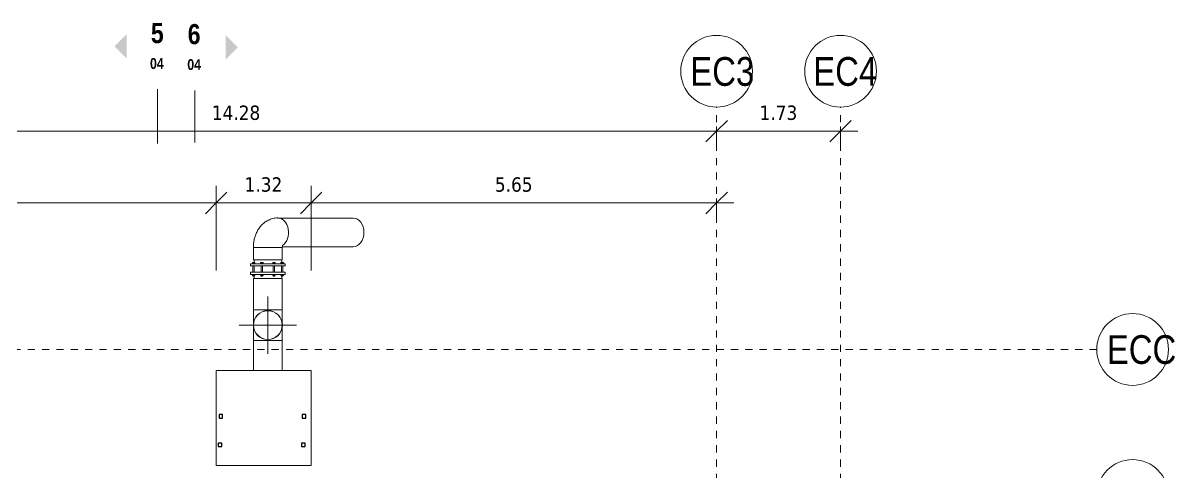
# Model space of a CAD drawing. Header units: metres. Extents: x 118 to 451, y -76 to 55.
# Drawn here: x 269.81 to 285.87, y -15.13 to -8.88 of the extents above; entities that cross this region are included whole.
import ezdxf

# ---------------------------------------------------------------- set-up
doc = ezdxf.new("R2010")
doc.units = ezdxf.units.M
doc.linetypes.add('Grid Line', pattern=[0.022225, 0.0127, -0.003175, 0.003175, -0.003175])
for name, color, linetype, lineweight in [('A-ANNO-DIMS', 7, 'Continuous', 9), ('A-ANNO-DIMS-100', 7, 'Continuous', 9), ('A-FLOR', 7, 'Continuous', 9), ('A-GENM', 7, 'Continuous', 9), ('G-ANNO-SYMB', 7, 'Continuous', 9), ('P-PIPE', 7, 'Continuous', 9), ('P-PIPE-CNTR', 7, 'Continuous', 9), ('S-GRID', 7, 'Continuous', 9), ('S-GRID-IDEN', 7, 'Continuous', 9)]:
    doc.layers.add(name, color=color, linetype=linetype, lineweight=lineweight)
doc.styles.add('Saira Condensed', font='SairaCondensed-Regular.ttf', dxfattribs={"height": 0.4})
doc.styles.add('Saira Condensed_B', font='', dxfattribs={"height": 0.15})
doc.styles.add('Saira Condensed_B_1', font='', dxfattribs={"height": 0.28})
doc.styles.add('Tahoma', font='tahoma.ttf', dxfattribs={"height": 0.2})
doc.styles.get('Saira Condensed_B').set_extended_font_data('Saira Condensed', bold=True)
doc.styles.get('Saira Condensed_B_1').set_extended_font_data('Saira Condensed', bold=True)
doc.dimstyles.new('R_Tahoma_2_0', dxfattribs={"dimscale": 0.3048, "dimtxt": 0.208804, "dimasz": 0.984252, "dimexe": 0.787402, "dimexo": 0.492126, "dimgap": 0.328084, "dimtad": 1, "dimrnd": 0.01, "dimzin": 0, "dimdsep": 46, "dimtxsty": 'Tahoma', "dimblk1": 'OBLIQUE', "dimblk2": 'OBLIQUE', "dimsah": 1, "dimcen": 0.09, "dimdle": 0.787402, "dimazin": 2, "dimtfac": 1, "dimtdec": 4, "dimtix": 1, "dimtmove": 0, "dimatfit": 3, "dimfxl": 1, "dimtvp": 1, "dimtolj": 1, "dimtzin": 0, "dimarcsym": 2})
doc.dimstyles.new('R_Tahoma_2_0_1', dxfattribs={"dimscale": 0.3048, "dimtxt": 0.208804, "dimasz": 0.984252, "dimexe": 0.787402, "dimexo": 0.492126, "dimgap": 0.328084, "dimtad": 1, "dimrnd": 0.01, "dimzin": 0, "dimdsep": 46, "dimtxsty": 'Tahoma', "dimblk1": 'OBLIQUE', "dimblk2": 'OBLIQUE', "dimsah": 1, "dimcen": 0.09, "dimdle": 0.787402, "dimazin": 2, "dimtfac": 1, "dimtdec": 4, "dimtix": 1, "dimtmove": 2, "dimatfit": 3, "dimfxl": 1, "dimtvp": 1, "dimtolj": 1, "dimtzin": 0, "dimarcsym": 2})

# ---------------------------------------------------------------- blocks, each defined once
blk = doc.blocks.new('Valvula con brida - Estandar-02 - Valvula con brida Sin Manilla-1724412-Nivel Base-EC')
at = {"layer": 'P-PIPE', "color": 253, "true_color": 0xaaaaaa}
for p, q in [((-0.243, 0.075), (-0.243, 0.045)), ((-0.243, 0.075), (0.242, 0.075)), ((-0.243, 0.045), (0.242, 0.045)), ((-0.22, 0.077), (-0.22, 0.075)), ((-0.18, 0.077), (-0.22, 0.077)), ((-0.217, 0.077), (-0.22, 0.077)), ((-0.219, 0.077), (-0.219, 0.075)), ((-0.217, 0.077), (-0.219, 0.077)), ((-0.217, 0.077), (-0.219, 0.077)), ((-0.216, 0.09), (-0.209, 0.09)), ((-0.216, 0.09), (-0.216, 0.077)), ((-0.21, 0.097), (-0.21, 0.077)), ((-0.196, 0.097), (-0.21, 0.097)), ((-0.21, 0.045), (-0.21, -0.045)), ((-0.209, 0.09), (-0.19, 0.09)), ((-0.209, 0.09), (-0.209, 0.077)), ((-0.19, 0.097), (-0.196, 0.097)), ((-0.193, 0.13), (-0.193, 0.097)), ((-0.19, 0.077), (-0.19, 0.097)), ((-0.19, 0.09), (-0.183, 0.09)), ((-0.19, 0.077), (-0.19, 0.09)), ((-0.19, -0.045), (-0.19, 0.045)), ((-0.183, 0.09), (-0.183, 0.077)), ((-0.18, 0.077), (-0.182, 0.077)), ((-0.18, 0.075), (-0.18, 0.077)), ((-0.104, 0.077), (-0.104, 0.075)), ((-0.064, 0.077), (-0.104, 0.077)), ((-0.102, 0.077), (-0.104, 0.077)), ((-0.101, 0.09), (-0.094, 0.09)), ((-0.101, 0.09), (-0.101, 0.077)), ((-0.094, 0.097), (-0.094, 0.09)), ((-0.075, 0.097), (-0.094, 0.097)), ((-0.094, 0.09), (-0.075, 0.09)), ((-0.094, 0.09), (-0.094, 0.077)), ((-0.094, 0.045), (-0.094, -0.045)), ((-0.074, 0.097), (-0.075, 0.097)), ((-0.075, 0.09), (-0.068, 0.09)), ((-0.075, 0.077), (-0.075, 0.09)), ((-0.074, 0.09), (-0.074, 0.097)), ((-0.074, -0.045), (-0.074, 0.045)), ((-0.068, 0.09), (-0.068, 0.077)), ((-0.064, 0.077), (-0.067, 0.077)), ((-0.064, 0.075), (-0.064, 0.077)), ((0.064, 0.077), (0.064, 0.075)), ((0.104, 0.077), (0.064, 0.077)), ((0.067, 0.077), (0.064, 0.077)), ((0.067, 0.09), (0.075, 0.09)), ((0.067, 0.09), (0.067, 0.077)), ((0.074, 0.097), (0.074, 0.09)), ((0.075, 0.097), (0.074, 0.097)), ((0.074, 0.045), (0.074, -0.045)), ((0.094, 0.097), (0.075, 0.097)), ((0.075, 0.09), (0.094, 0.09)), ((0.075, 0.09), (0.075, 0.077)), ((0.094, 0.09), (0.094, 0.097)), ((0.094, 0.09), (0.101, 0.09)), ((0.094, 0.077), (0.094, 0.09)), ((0.094, -0.045), (0.094, 0.045)), ((0.101, 0.09), (0.101, 0.077)), ((0.104, 0.077), (0.102, 0.077)), ((0.104, 0.075), (0.104, 0.077)), ((0.18, 0.077), (0.18, 0.075)), ((0.22, 0.077), (0.18, 0.077)), ((0.182, 0.077), (0.18, 0.077)), ((0.183, 0.09), (0.19, 0.09)), ((0.183, 0.09), (0.183, 0.077)), ((0.19, 0.097), (0.19, 0.077)), ((0.196, 0.097), (0.19, 0.097)), ((0.19, 0.09), (0.209, 0.09)), ((0.19, 0.09), (0.19, 0.077)), ((0.19, 0.045), (0.19, -0.045)), ((0.192, 0.097), (0.192, 0.13)), ((0.21, 0.097), (0.196, 0.097)), ((0.209, 0.09), (0.216, 0.09)), ((0.209, 0.077), (0.209, 0.09)), ((0.21, 0.077), (0.21, 0.097)), ((0.21, -0.045), (0.21, 0.045)), ((0.216, 0.09), (0.216, 0.077)), ((0.219, 0.077), (0.217, 0.077)), ((0.219, 0.077), (0.217, 0.077)), ((0.22, 0.077), (0.217, 0.077)), ((0.219, 0.075), (0.219, 0.077)), ((0.22, 0.075), (0.22, 0.077)), ((0.242, 0.045), (0.242, 0.075)), ((-0.243, -0.045), (-0.243, -0.075)), ((-0.243, -0.045), (0.242, -0.045)), ((-0.243, -0.075), (0.242, -0.075)), ((-0.22, -0.075), (-0.22, -0.077)), ((-0.22, -0.077), (-0.217, -0.077)), ((-0.22, -0.077), (-0.18, -0.077)), ((-0.219, -0.075), (-0.219, -0.077)), ((-0.219, -0.077), (-0.217, -0.077)), ((-0.219, -0.077), (-0.217, -0.077)), ((-0.216, -0.077), (-0.216, -0.09)), ((-0.209, -0.09), (-0.216, -0.09)), ((-0.21, -0.077), (-0.21, -0.093)), ((-0.21, -0.093), (-0.196, -0.093)), ((-0.209, -0.077), (-0.209, -0.09)), ((-0.19, -0.09), (-0.209, -0.09)), ((-0.196, -0.093), (-0.19, -0.093)), ((-0.193, -0.093), (-0.193, -0.13)), ((-0.19, -0.09), (-0.19, -0.077)), ((-0.19, -0.093), (-0.19, -0.077)), ((-0.183, -0.09), (-0.19, -0.09)), ((-0.183, -0.077), (-0.183, -0.09)), ((-0.182, -0.077), (-0.18, -0.077)), ((-0.18, -0.077), (-0.18, -0.075)), ((-0.104, -0.075), (-0.104, -0.077)), ((-0.104, -0.077), (-0.102, -0.077)), ((-0.104, -0.077), (-0.064, -0.077)), ((-0.101, -0.077), (-0.101, -0.09)), ((-0.094, -0.09), (-0.101, -0.09)), ((-0.094, -0.077), (-0.094, -0.09)), ((-0.075, -0.09), (-0.094, -0.09)), ((-0.094, -0.09), (-0.094, -0.093)), ((-0.094, -0.093), (-0.075, -0.093)), ((-0.075, -0.09), (-0.075, -0.077)), ((-0.068, -0.09), (-0.075, -0.09)), ((-0.075, -0.093), (-0.074, -0.093)), ((-0.074, -0.093), (-0.074, -0.09)), ((-0.068, -0.077), (-0.068, -0.09)), ((-0.067, -0.077), (-0.064, -0.077)), ((-0.064, -0.077), (-0.064, -0.075)), ((0.064, -0.075), (0.064, -0.077)), ((0.064, -0.077), (0.067, -0.077)), ((0.064, -0.077), (0.104, -0.077)), ((0.067, -0.077), (0.067, -0.09)), ((0.075, -0.09), (0.067, -0.09)), ((0.074, -0.09), (0.074, -0.093)), ((0.074, -0.093), (0.075, -0.093)), ((0.075, -0.077), (0.075, -0.09)), ((0.094, -0.09), (0.075, -0.09)), ((0.075, -0.093), (0.094, -0.093)), ((0.094, -0.09), (0.094, -0.077)), ((0.101, -0.09), (0.094, -0.09)), ((0.094, -0.093), (0.094, -0.09)), ((0.101, -0.077), (0.101, -0.09)), ((0.102, -0.077), (0.104, -0.077)), ((0.104, -0.077), (0.104, -0.075)), ((0.18, -0.075), (0.18, -0.077)), ((0.18, -0.077), (0.182, -0.077)), ((0.18, -0.077), (0.22, -0.077)), ((0.183, -0.077), (0.183, -0.09)), ((0.19, -0.09), (0.183, -0.09)), ((0.19, -0.077), (0.19, -0.09)), ((0.19, -0.077), (0.19, -0.093)), ((0.209, -0.09), (0.19, -0.09)), ((0.19, -0.093), (0.196, -0.093)), ((0.192, -0.13), (0.192, -0.093)), ((0.196, -0.093), (0.21, -0.093)), ((0.209, -0.09), (0.209, -0.077)), ((0.216, -0.09), (0.209, -0.09)), ((0.21, -0.093), (0.21, -0.077)), ((0.216, -0.077), (0.216, -0.09)), ((0.217, -0.077), (0.219, -0.077)), ((0.217, -0.077), (0.219, -0.077)), ((0.217, -0.077), (0.22, -0.077)), ((0.219, -0.077), (0.219, -0.075)), ((0.22, -0.077), (0.22, -0.075)), ((0.242, -0.075), (0.242, -0.045))]:
    blk.add_line(p, q, dxfattribs=at)
blk = doc.blocks.new('Elbow - Generic - Standard-1697983-Nivel Base-EC')
at = {"layer": 'P-PIPE', "color": 253, "true_color": 0xaaaaaa}
for p, q in [((25.143, -12.003), (25.148, -12.003)), ((25.148, -12.003), (25.21, -12.003)), ((25.21, -12.003), (25.541, -12.003)), ((25.542, -12.003), (25.546, -12.003))]:
    blk.add_line(p, q, dxfattribs=at)
at = {"layer": 'P-PIPE', "color": 253, "true_color": 0xaaaaaa, "flags": 128}
for points in [[(25.484, -11.593), (25.466, -11.594), (25.449, -11.595), (25.432, -11.598), (25.414, -11.602), (25.398, -11.606), (25.382, -11.612), (25.366, -11.618), (25.351, -11.625), (25.336, -11.633), (25.322, -11.641), (25.309, -11.65), (25.296, -11.659), (25.284, -11.669), (25.272, -11.68), (25.261, -11.69), (25.251, -11.701), (25.241, -11.713), (25.232, -11.724), (25.223, -11.736), (25.215, -11.748), (25.207, -11.76), (25.2, -11.773), (25.194, -11.785), (25.187, -11.798), (25.182, -11.811), (25.176, -11.824), (25.171, -11.837), (25.167, -11.85), (25.163, -11.863), (25.159, -11.877), (25.156, -11.89), (25.153, -11.904), (25.15, -11.917), (25.148, -11.931), (25.147, -11.944), (25.145, -11.958), (25.144, -11.972), (25.143, -11.985), (25.143, -11.999), (25.143, -12.003)], [(25.553, -11.968), (25.553, -11.968), (25.553, -11.968), (25.553, -11.969), (25.552, -11.97), (25.552, -11.971), (25.551, -11.972), (25.551, -11.974), (25.55, -11.976), (25.549, -11.978), (25.549, -11.98), (25.548, -11.982), (25.548, -11.985), (25.547, -11.987), (25.547, -11.99), (25.547, -11.993), (25.547, -11.996), (25.546, -11.999), (25.546, -12.001), (25.546, -12.003)]]:
    blk.add_lwpolyline(points, dxfattribs=at)
at = {"layer": 'P-PIPE', "color": 253, "true_color": 0xaaaaaa}
blk.add_ellipse((25.484, -11.795), major_axis=(0, 0.202), ratio=0.743145, start_param=3.601698, end_param=6.283185, dxfattribs=at)
blk = doc.blocks.new('M_Soporte Envase - M_Soporte Envase-1734466-Nivel Base-EC')
at = {"layer": 'A-GENM', "lineweight": 25}
for p, q in [((-0.607, 0.025), (-0.607, -0.025)), ((-0.555, 0.025), (-0.607, 0.025)), ((-0.555, -0.025), (-0.555, 0.025)), ((0.607, 0.025), (0.555, 0.025)), ((0.555, 0.025), (0.555, -0.025)), ((0.607, -0.025), (0.607, 0.025)), ((-0.607, -0.025), (-0.555, -0.025)), ((0.555, -0.025), (0.607, -0.025))]:
    blk.add_line(p, q, dxfattribs=at)
blk = doc.blocks.new('M_Soporte Tuberia Envase - M_Soporte Tuberia Envase-1737303-Nivel Base-EC')
at = {"layer": 'A-GENM', "lineweight": 25}
for p, q in [((-0.48, 0.025), (-0.53, 0.025)), ((-0.53, 0.025), (-0.53, -0.025)), ((-0.48, -0.025), (-0.48, 0.025)), ((0.68, 0.025), (0.63, 0.025)), ((0.63, 0.025), (0.63, -0.025)), ((0.68, -0.025), (0.68, 0.025)), ((-0.53, -0.025), (-0.48, -0.025)), ((0.63, -0.025), (0.68, -0.025))]:
    blk.add_line(p, q, dxfattribs=at)
blk = doc.blocks.new('Grid - 5mm-1144975-Nivel Base-EC')
at = {"layer": 'S-GRID-IDEN', "color": 253, "true_color": 0xaaaaaa}
blk.add_circle((0, 0), 0.005, dxfattribs=at)
blk = doc.blocks.new('DIMBLOCK3-Nivel Base-EC')
at = {"layer": 'A-ANNO-DIMS-100', "lineweight": 35}
for p, q in [((265.193, -10.384), (265.343, -10.234)), ((279.477, -10.384), (279.627, -10.234)), ((265.193, -10.384), (265.043, -10.534)), ((279.477, -10.384), (279.327, -10.534))]:
    blk.add_line(p, q, dxfattribs=at)
at = {"layer": 'A-ANNO-DIMS-100'}
for p, q in [((265.193, -10.384), (265.193, -10.322)), ((265.193, -10.384), (279.477, -10.384)), ((265.193, -10.384), (265.193, -10.624)), ((279.477, -10.384), (279.477, -10.322)), ((279.477, -10.384), (279.477, -10.624))]:
    blk.add_line(p, q, dxfattribs=at)
at = {"layer": 'A-ANNO-DIMS-100', "color": 0, "insert": (272.441, -10.028), "char_height": 0.2, "width": 0.81533, "attachment_point": 1, "line_spacing_factor": 0.994306, "style": 'Tahoma'}
blk.add_mtext('14.28', dxfattribs=at)
blk = doc.blocks.new('_Oblique')
at = {"color": 0, "linetype": 'ByBlock', "lineweight": -2}
blk.add_line((-0.5, -0.5), (0.5, 0.5), dxfattribs=at)
blk = doc.blocks.new('DIMBLOCK4-Nivel Base-EC')
at = {"layer": 'A-ANNO-DIMS-100', "lineweight": 35}
for p, q in [((279.477, -10.384), (279.627, -10.234)), ((281.204, -10.384), (281.354, -10.234)), ((279.477, -10.384), (279.327, -10.534)), ((281.204, -10.384), (281.054, -10.534))]:
    blk.add_line(p, q, dxfattribs=at)
at = {"layer": 'A-ANNO-DIMS-100'}
for p, q in [((279.477, -10.384), (279.477, -10.322)), ((279.477, -10.384), (281.444, -10.384)), ((279.477, -10.384), (279.477, -10.624)), ((281.204, -10.384), (281.204, -10.322)), ((281.204, -10.384), (281.204, -10.624))]:
    blk.add_line(p, q, dxfattribs=at)
at = {"layer": 'A-ANNO-DIMS-100', "color": 0, "insert": (280.076, -10.028), "char_height": 0.2, "width": 0.63636, "attachment_point": 1, "line_spacing_factor": 0.994306, "style": 'Tahoma'}
blk.add_mtext('1.73', dxfattribs=at)
blk = doc.blocks.new('DIMBLOCK24-Nivel Base-EC')
at = {"layer": 'A-ANNO-DIMS-100', "lineweight": 35}
for p, q in [((265.193, -11.384), (265.343, -11.234)), ((272.501, -11.384), (272.651, -11.234)), ((265.193, -11.384), (265.043, -11.534)), ((272.501, -11.384), (272.351, -11.534))]:
    blk.add_line(p, q, dxfattribs=at)
at = {"layer": 'A-ANNO-DIMS-100'}
for p, q in [((272.501, -11.384), (272.501, -11.144)), ((264.953, -11.384), (272.501, -11.384)), ((265.193, -11.384), (265.193, -11.322)), ((265.193, -11.384), (265.193, -11.624)), ((272.501, -11.384), (272.501, -12.325))]:
    blk.add_line(p, q, dxfattribs=at)
at = {"layer": 'A-ANNO-DIMS-100', "color": 0, "insert": (268.582, -11.028), "char_height": 0.2, "width": 0.63636, "attachment_point": 1, "line_spacing_factor": 0.994306, "style": 'Tahoma'}
blk.add_mtext('7.31', dxfattribs=at)
blk = doc.blocks.new('DIMBLOCK25-Nivel Base-EC')
at = {"layer": 'A-ANNO-DIMS-100'}
for p, q in [((272.501, -11.384), (272.501, -11.144)), ((273.825, -11.384), (273.825, -11.144)), ((272.501, -11.384), (273.825, -11.384)), ((272.501, -11.384), (272.501, -12.325)), ((273.825, -11.384), (273.825, -12.325))]:
    blk.add_line(p, q, dxfattribs=at)
at = {"layer": 'A-ANNO-DIMS-100', "lineweight": 35}
for p, q in [((272.501, -11.384), (272.651, -11.234)), ((273.825, -11.384), (273.975, -11.234)), ((272.501, -11.384), (272.351, -11.534)), ((273.825, -11.384), (273.675, -11.534))]:
    blk.add_line(p, q, dxfattribs=at)
at = {"layer": 'A-ANNO-DIMS-100', "color": 0, "insert": (272.898, -11.028), "char_height": 0.2, "width": 0.63636, "attachment_point": 1, "line_spacing_factor": 0.994306, "style": 'Tahoma'}
blk.add_mtext('1.32', dxfattribs=at)
blk = doc.blocks.new('DIMBLOCK26-Nivel Base-EC')
at = {"layer": 'A-ANNO-DIMS-100'}
for p, q in [((273.825, -11.384), (273.825, -11.144)), ((273.825, -11.384), (279.717, -11.384)), ((273.825, -11.384), (273.825, -12.325)), ((279.477, -11.384), (279.477, -11.322)), ((279.477, -11.384), (279.477, -11.624))]:
    blk.add_line(p, q, dxfattribs=at)
at = {"layer": 'A-ANNO-DIMS-100', "lineweight": 35}
for p, q in [((273.825, -11.384), (273.975, -11.234)), ((279.477, -11.384), (279.627, -11.234)), ((273.825, -11.384), (273.675, -11.534)), ((279.477, -11.384), (279.327, -11.534))]:
    blk.add_line(p, q, dxfattribs=at)
at = {"layer": 'A-ANNO-DIMS-100', "color": 0, "insert": (276.386, -11.028), "char_height": 0.2, "width": 0.63636, "attachment_point": 1, "line_spacing_factor": 0.994306, "style": 'Tahoma'}
blk.add_mtext('5.65', dxfattribs=at)
blk = doc.blocks.new('Section - Símbolo_Detalle_Plano-1146154-Nivel Base-EC')
at = {"layer": 'G-ANNO-SYMB', "true_color": 0x808080}
blk.add_hatch(color=8, dxfattribs=at).paths.add_polyline_path([(-0.0043, 0.0043), (-0.0077, 0.0043), (-0.006, 0.006)])

msp = doc.modelspace()

# ---------------------------------------------------------------- linework, layer by layer
at = {"layer": 'A-FLOR'}
for p, q in [((273.825, -13.72), (272.501, -13.72)), ((272.501, -13.72), (272.501, -15.043)), ((273.825, -15.043), (273.825, -13.72)), ((272.501, -15.043), (273.825, -15.043))]:
    msp.add_line(p, q, dxfattribs=at)
at = {"layer": 'G-ANNO-SYMB', "lineweight": 18}
for p, q in [((271.685, -10.558), (271.685, -9.802)), ((272.205, -10.541), (272.205, -9.817))]:
    msp.add_line(p, q, dxfattribs=at)
at = {"layer": 'P-PIPE', "color": 253, "true_color": 0xaaaaaa}
for p, q in [((274.413, -11.595), (273.361, -11.595)), ((273.022, -12.003), (273.022, -12.176)), ((273.422, -12.176), (273.422, -12.003)), ((273.423, -11.995), (274.413, -11.995)), ((273.022, -12.176), (273.422, -12.176)), ((273.022, -12.436), (273.022, -12.872)), ((273.422, -12.436), (273.022, -12.436)), ((273.422, -12.872), (273.422, -12.436)), ((273.02, -12.872), (273.02, -13.3)), ((273.025, -12.872), (273.02, -12.872)), ((273.222, -12.872), (273.025, -12.872)), ((273.418, -12.872), (273.222, -12.872)), ((273.423, -12.872), (273.419, -12.872)), ((273.423, -13.3), (273.423, -12.872)), ((273.02, -13.3), (273.025, -13.3)), ((273.022, -13.3), (273.022, -13.72)), ((273.025, -13.3), (273.222, -13.3)), ((273.222, -13.3), (273.418, -13.3)), ((273.419, -13.3), (273.423, -13.3)), ((273.422, -13.72), (273.422, -13.3))]:
    msp.add_line(p, q, dxfattribs=at)
for start, end in [(90, 270), (270, 90)]:
    msp.add_arc((273.222, -13.086), 0.202, start, end, dxfattribs=at)
at = {"layer": 'P-PIPE', "color": 9, "true_color": 0xaad4aa}
for start, end in [(360, 180), (180, 360)]:
    msp.add_arc((273.222, -13.086), 0.2, start, end, dxfattribs=at)
at = {"layer": 'P-PIPE', "color": 253, "true_color": 0xaaaaaa}
for start_param, end_param in [(4.712389, 6.283185), (3.141593, 4.712389)]:
    msp.add_ellipse((274.413, -11.795), major_axis=(0, 0.2), ratio=0.743145, start_param=start_param, end_param=end_param, dxfattribs=at)
at = {"layer": 'P-PIPE-CNTR', "color": 253, "true_color": 0xaaaaaa}
for p, q in [((273.222, -13.486), (273.222, -12.686)), ((272.822, -13.086), (273.622, -13.086))]:
    msp.add_line(p, q, dxfattribs=at)
at = {"layer": 'S-GRID', "color": 253, "linetype": 'Grid Line', "true_color": 0xaaaaaa}
for p, q in [((279.477, -35.66), (279.477, -10.05)), ((281.204, -35.66), (281.204, -10.05)), ((284.775, -13.426), (254.754, -13.426))]:
    msp.add_line(p, q, dxfattribs=at)

# ---------------------------------------------------------------- block references
at = {"layer": 'A-GENM', "rotation": 180}
for name, p in [('M_Soporte Tuberia Envase - M_Soporte Tuberia Envase-1737303-Nivel Base-EC', (273.222, -14.358)), ('M_Soporte Envase - M_Soporte Envase-1734466-Nivel Base-EC', (273.137, -14.754))]:
    msp.add_blockref(name, p, dxfattribs=at)
at = {"layer": 'G-ANNO-SYMB', "color": 8, "lineweight": 18, "true_color": 0x808080, "extrusion": (0, 0, -1), "xscale": 99.99999999999993, "yscale": 99.99999999999993, "zscale": 99.99999999999993, "rotation": 270.0000000000005}
msp.add_blockref('Section - Símbolo_Detalle_Plano-1146154-Nivel Base-EC', (-271.685, -9.802), dxfattribs=at)
at = {"layer": 'G-ANNO-SYMB', "color": 8, "lineweight": 18, "true_color": 0x808080, "xscale": 99.99999999999994, "yscale": 99.99999999999994, "zscale": 99.99999999999994, "rotation": 269.9999999999995}
msp.add_blockref('Section - Símbolo_Detalle_Plano-1146154-Nivel Base-EC', (272.205, -9.817), dxfattribs=at)
at = {"layer": 'P-PIPE', "color": 253, "true_color": 0xaaaaaa}
msp.add_blockref('Elbow - Generic - Standard-1697983-Nivel Base-EC', (247.877, 0), dxfattribs=at)
at = {"layer": 'P-PIPE', "color": 253, "true_color": 0xaaaaaa, "rotation": 180}
msp.add_blockref('Valvula con brida - Estandar-02 - Valvula con brida Sin Manilla-1724412-Nivel Base-EC', (273.222, -12.306), dxfattribs=at)
at = {"layer": 'S-GRID-IDEN', "color": 253, "true_color": 0xaaaaaa, "xscale": 99.99999999999993, "yscale": 99.99999999999993, "zscale": 99.99999999999993}
for p in [(279.477, -9.55), (281.204, -9.55)]:
    msp.add_blockref('Grid - 5mm-1144975-Nivel Base-EC', p, dxfattribs=at)
at = {"layer": 'S-GRID-IDEN', "color": 253, "true_color": 0xaaaaaa, "xscale": 99.99999999999994, "yscale": 99.99999999999994, "zscale": 99.99999999999994, "rotation": 90.00000000000001}
for p in [(285.275, -13.426), (285.275, -15.46)]:
    msp.add_blockref('Grid - 5mm-1144975-Nivel Base-EC', p, dxfattribs=at)

# ---------------------------------------------------------------- texts
at = {"layer": 'G-ANNO-SYMB', "char_height": 0.28, "attachment_point": 1, "style": 'Saira Condensed_B_1'}
for s, insert, width in [('\\fSaira Condensed|b1|i0|c0|p2|;5', (271.592, -8.879), 0.22447), ('\\fSaira Condensed|b1|i0|c0|p2|;6', (272.105, -8.893), 0.24051)]:
    msp.add_mtext(s, dxfattribs=dict(at, insert=insert, width=width))
at = {"layer": 'G-ANNO-SYMB', "color": 8, "true_color": 0x808080, "char_height": 0.15, "width": 0.25654, "attachment_point": 1, "style": 'Saira Condensed_B', "bg_fill": 3, "box_fill_scale": 1.25, "bg_fill_color": 256, "bg_fill_true_color": 13158600, "bg_fill_transparency": 0}
for insert in [(271.579, -9.367), (272.099, -9.382)]:
    msp.add_mtext('04', dxfattribs=dict(at, insert=insert))
at = {"layer": 'S-GRID-IDEN', "color": 253, "true_color": 0xaaaaaa, "char_height": 0.4, "attachment_point": 1, "style": 'Saira Condensed'}
for s, insert, width in [('EC3', (279.11, -9.353), 0.88186), ('EC4', (280.824, -9.353), 0.91392), ('ECC', (284.916, -13.227), 0.86582)]:
    msp.add_mtext(s, dxfattribs=dict(at, insert=insert, width=width))

# ---------------------------------------------------------------- dimensions: what is measured, and where the dimension line sits
at = {"layer": 'A-ANNO-DIMS'}
dim = msp.add_linear_dim(base=(279.477, -10.384), p1=(265.193, -10.172), p2=(279.477, -10.172), dimstyle='R_Tahoma_2_0_1', override={"dimpost": '<>', "dimfxl": 14.2842}, dxfattribs=at)
dim.commit()
dim.dimension.update_dxf_attribs({"geometry": 'DIMBLOCK3-Nivel Base-EC', "text_midpoint": (272.849, -10.161), "dimtype": 160, "text_rotation": 360})
for base, p1, p2, override, picture, middle in [((281.204, -10.384), (279.477, -10.172), (281.204, -10.172), {"dimpost": '<>', "dimfxl": 1.7272}, 'DIMBLOCK4-Nivel Base-EC', (280.341, -10.18)), ((272.501, -11.384), (265.193, -11.172), (272.501, -12.475), {"dimpost": '<>', "dimfxl": 7.422888}, 'DIMBLOCK24-Nivel Base-EC', (268.847, -11.18)), ((279.477, -11.384), (273.825, -12.475), (279.477, -11.172), {"dimpost": '<>', "dimfxl": 5.800245}, 'DIMBLOCK26-Nivel Base-EC', (276.651, -11.18))]:
    dim = msp.add_linear_dim(base=base, p1=p1, p2=p2, dimstyle='R_Tahoma_2_0', override=override, dxfattribs=at)
    dim.commit()
    dim.dimension.update_dxf_attribs({"geometry": picture, "text_midpoint": middle})
dim = msp.add_linear_dim(base=(273.825, -11.384), p1=(272.501, -12.475), p2=(273.825, -12.475), angle=0, dimstyle='R_Tahoma_2_0', override={"dimpost": '<>', "dimfxl": 1.324426}, dxfattribs=at)
dim.commit()
dim.dimension.update_dxf_attribs({"geometry": 'DIMBLOCK25-Nivel Base-EC', "text_midpoint": (273.163, -11.18)})

doc.saveas('drawing.dxf')
